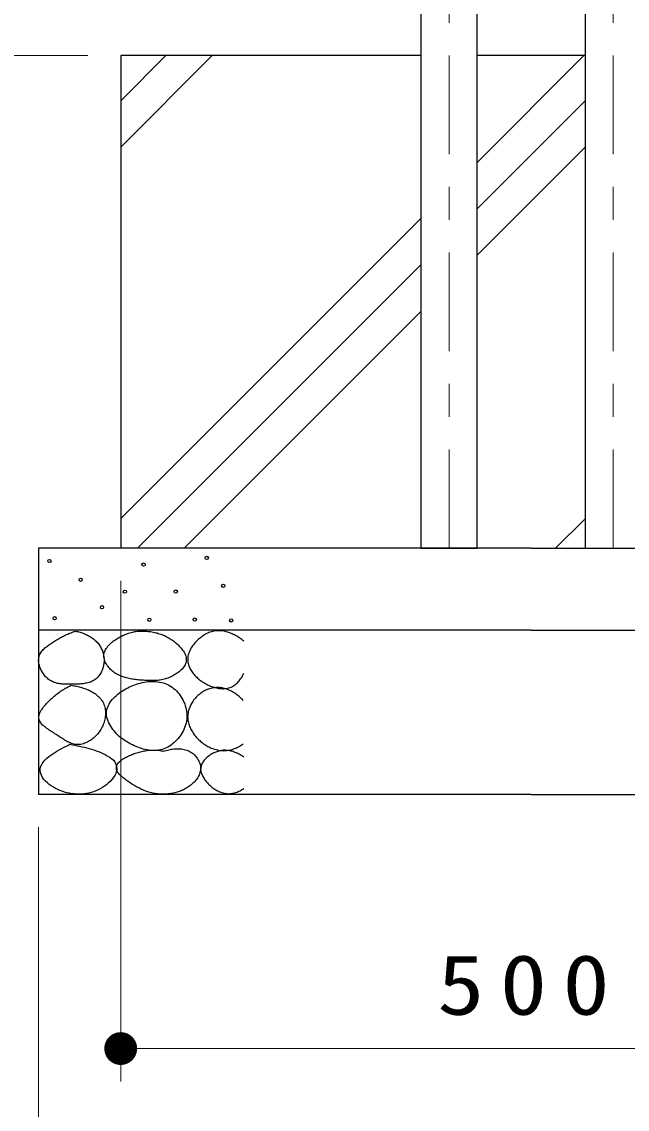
# Model space of a CAD drawing. Units: millimetres on the paper, scale 1:20. Extents: x 86 to 451, y 394 to 677.
# Drawn here: x 265.86 to 284.3, y 451.71 to 484.83 of the extents above; entities that cross this region are included whole.
import ezdxf

# ---------------------------------------------------------------- set-up
doc = ezdxf.new("R2010")
doc.units = ezdxf.units.MM
doc.linetypes.add('USER2', pattern=[6, 3, -1, 1, -1])
doc.layers.add('1_20', color=7, linetype='Continuous', lineweight=25)
doc.styles.add('ＭＳ ゴシック', font='')
doc.styles.get('ＭＳ ゴシック').set_extended_font_data('MS Gothic')

# ---------------------------------------------------------------- blocks, each defined once
blk = doc.blocks.new('filled_dot')
at = {"color": 0, "linetype": 'Continuous', "lineweight": -2, "const_width": 1.25}
blk.add_lwpolyline([(-0.625, 0, 1), (0.625, 0, 1)], format="xyb", close=True, dxfattribs=at)

msp = doc.modelspace()

# ---------------------------------------------------------------- linework, layer by layer
at = {"layer": '1_20', "linetype": 'USER2', "lineweight": 13}
msp.add_line((283.876, 468.796), (283.876, 577.826), dxfattribs=at)
at = {"layer": '1_20'}
for p, q in [((283.026, 468.796), (283.026, 574.362)), ((278.026, 483.796), (268.876, 483.796)), ((268.876, 483.796), (268.876, 468.796)), ((283.026, 483.796), (279.726, 483.796)), ((281.376, 468.796), (266.376, 468.796)), ((266.376, 468.796), (266.376, 461.296)), ((281.376, 468.796), (296.376, 468.796)), ((283.026, 468.796), (284.726, 468.796)), ((281.376, 466.296), (266.376, 466.296)), ((281.376, 466.296), (296.376, 466.296)), ((281.376, 461.296), (266.376, 461.296)), ((281.376, 461.296), (296.376, 461.296))]:
    msp.add_line(p, q, dxfattribs=at)
at = {"layer": '1_20', "color": 20, "linetype": 'USER2', "lineweight": 13}
msp.add_line((278.876, 468.796), (278.876, 567.826), dxfattribs=at)
at = {"layer": '1_20', "color": 20}
for p, q in [((278.026, 468.796), (278.026, 564.362)), ((279.726, 468.796), (279.726, 564.362)), ((278.026, 468.796), (279.726, 468.796))]:
    msp.add_line(p, q, dxfattribs=at)
at = {"layer": '1_20', "lineweight": 13}
for p, q in [((267.876, 483.796), (247.446, 483.796)), ((268.876, 482.422), (270.249, 483.796)), ((268.876, 481.008), (271.664, 483.796)), ((279.726, 480.544), (282.977, 483.796)), ((279.726, 479.13), (283.026, 482.43)), ((279.726, 477.716), (283.026, 481.016)), ((268.876, 469.694), (278.026, 478.844)), ((269.391, 468.796), (278.026, 477.43)), ((270.806, 468.796), (278.026, 476.016)), ((282.119, 468.796), (283.026, 469.702)), ((268.876, 467.796), (268.876, 452.555)), ((266.376, 460.296), (266.376, 445.058)), ((293.876, 453.555), (268.876, 453.555))]:
    msp.add_line(p, q, dxfattribs=at)
at = {"layer": '1_20'}
for centre in [(266.706, 468.404), (269.574, 468.294), (271.497, 468.5), (267.657, 467.834), (271.997, 467.649), (269.003, 467.47), (270.551, 467.473), (268.306, 466.994), (266.865, 466.662), (269.748, 466.614), (271.132, 466.622), (272.24, 466.595)]:
    msp.add_circle(centre, 0.05, dxfattribs=at)
for points, knots in [([(267.498, 466.266), (267.453, 466.252), (267.408, 466.238), (267.364, 466.221), (267.32, 466.204), (267.276, 466.186), (267.233, 466.166), (267.19, 466.147), (267.148, 466.125), (267.106, 466.103), (267.064, 466.081), (267.023, 466.058), (266.982, 466.034), (266.941, 466.011), (266.9, 465.986), (266.86, 465.962), (266.82, 465.937), (266.779, 465.912), (266.74, 465.886), (266.701, 465.859), (266.661, 465.833), (266.625, 465.803), (266.588, 465.774), (266.551, 465.743), (266.519, 465.708), (266.487, 465.674), (266.456, 465.636), (266.433, 465.596), (266.411, 465.555), (266.393, 465.509), (266.384, 465.464), (266.375, 465.418), (266.375, 465.369), (266.38, 465.322), (266.384, 465.276), (266.396, 465.229), (266.411, 465.184), (266.425, 465.139), (266.445, 465.096), (266.467, 465.054), (266.49, 465.013), (266.516, 464.973), (266.545, 464.935), (266.574, 464.898), (266.606, 464.863), (266.642, 464.832), (266.677, 464.801), (266.716, 464.773), (266.757, 464.75), (266.798, 464.727), (266.843, 464.709), (266.888, 464.695), (266.932, 464.68), (266.979, 464.671), (267.026, 464.664), (267.072, 464.656), (267.12, 464.653), (267.167, 464.65), (267.214, 464.648), (267.262, 464.648), (267.309, 464.648), (267.356, 464.648), (267.404, 464.649), (267.451, 464.65), (267.498, 464.652), (267.546, 464.653), (267.593, 464.656), (267.64, 464.658), (267.687, 464.661), (267.734, 464.668), (267.781, 464.674), (267.828, 464.681), (267.874, 464.694), (267.919, 464.706), (267.965, 464.72), (268.007, 464.741), (268.049, 464.761), (268.091, 464.787), (268.127, 464.817), (268.162, 464.847), (268.195, 464.883), (268.222, 464.921), (268.25, 464.958), (268.274, 465), (268.294, 465.043), (268.314, 465.086), (268.33, 465.131), (268.342, 465.176), (268.354, 465.222), (268.362, 465.269), (268.367, 465.316), (268.371, 465.363), (268.371, 465.411), (268.367, 465.458), (268.362, 465.505), (268.353, 465.552), (268.341, 465.597), (268.328, 465.642), (268.311, 465.687), (268.291, 465.73), (268.27, 465.772), (268.246, 465.813), (268.218, 465.852), (268.191, 465.89), (268.16, 465.926), (268.126, 465.959), (268.093, 465.993), (268.057, 466.024), (268.019, 466.052), (267.981, 466.08), (267.94, 466.105), (267.899, 466.128), (267.858, 466.151), (267.815, 466.171), (267.771, 466.189), (267.727, 466.207), (267.682, 466.222), (267.637, 466.235), (267.591, 466.248), (267.545, 466.257), (267.498, 466.266)], [0, 0, 0, 0, 1, 1, 1, 2, 2, 2, 3, 3, 3, 4, 4, 4, 5, 5, 5, 6, 6, 6, 7, 7, 7, 8, 8, 8, 9, 9, 9, 10, 10, 10, 11, 11, 11, 12, 12, 12, 13, 13, 13, 14, 14, 14, 15, 15, 15, 16, 16, 16, 17, 17, 17, 18, 18, 18, 19, 19, 19, 20, 20, 20, 21, 21, 21, 22, 22, 22, 23, 23, 23, 24, 24, 24, 25, 25, 25, 26, 26, 26, 27, 27, 27, 28, 28, 28, 29, 29, 29, 30, 30, 30, 31, 31, 31, 32, 32, 32, 33, 33, 33, 34, 34, 34, 35, 35, 35, 36, 36, 36, 37, 37, 37, 38, 38, 38, 39, 39, 39, 40, 40, 40, 40]), ([(269.47, 466.27), (269.417, 466.266), (269.364, 466.262), (269.311, 466.253), (269.259, 466.244), (269.207, 466.232), (269.156, 466.217), (269.106, 466.202), (269.055, 466.184), (269.006, 466.163), (268.957, 466.143), (268.909, 466.12), (268.863, 466.095), (268.816, 466.07), (268.77, 466.043), (268.726, 466.014), (268.682, 465.984), (268.638, 465.953), (268.598, 465.918), (268.558, 465.884), (268.519, 465.847), (268.486, 465.806), (268.453, 465.765), (268.42, 465.72), (268.399, 465.673), (268.379, 465.625), (268.363, 465.571), (268.361, 465.519), (268.36, 465.468), (268.373, 465.413), (268.39, 465.363), (268.408, 465.314), (268.436, 465.267), (268.466, 465.224), (268.496, 465.18), (268.531, 465.139), (268.569, 465.102), (268.606, 465.065), (268.648, 465.031), (268.691, 465.001), (268.735, 464.971), (268.782, 464.945), (268.83, 464.922), (268.877, 464.899), (268.927, 464.881), (268.978, 464.864), (269.028, 464.848), (269.08, 464.835), (269.132, 464.824), (269.184, 464.813), (269.236, 464.804), (269.289, 464.797), (269.341, 464.79), (269.394, 464.784), (269.447, 464.779), (269.5, 464.774), (269.553, 464.771), (269.606, 464.767), (269.659, 464.764), (269.712, 464.761), (269.765, 464.76), (269.818, 464.759), (269.871, 464.759), (269.924, 464.762), (269.977, 464.765), (270.03, 464.77), (270.082, 464.779), (270.135, 464.788), (270.187, 464.799), (270.238, 464.814), (270.288, 464.83), (270.338, 464.848), (270.387, 464.87), (270.435, 464.891), (270.483, 464.915), (270.528, 464.943), (270.574, 464.97), (270.618, 465), (270.659, 465.033), (270.7, 465.067), (270.74, 465.103), (270.773, 465.145), (270.805, 465.186), (270.837, 465.232), (270.854, 465.281), (270.871, 465.329), (270.878, 465.386), (270.873, 465.437), (270.868, 465.488), (270.847, 465.541), (270.824, 465.588), (270.802, 465.635), (270.77, 465.68), (270.738, 465.722), (270.706, 465.764), (270.669, 465.803), (270.632, 465.84), (270.594, 465.877), (270.554, 465.913), (270.512, 465.945), (270.471, 465.978), (270.427, 466.009), (270.382, 466.037), (270.337, 466.065), (270.291, 466.091), (270.243, 466.114), (270.195, 466.137), (270.146, 466.158), (270.096, 466.176), (270.046, 466.193), (269.995, 466.209), (269.944, 466.221), (269.892, 466.234), (269.84, 466.244), (269.787, 466.252), (269.735, 466.26), (269.682, 466.265), (269.629, 466.268), (269.576, 466.271), (269.523, 466.271), (269.47, 466.27)], [0, 0, 0, 0, 1, 1, 1, 2, 2, 2, 3, 3, 3, 4, 4, 4, 5, 5, 5, 6, 6, 6, 7, 7, 7, 8, 8, 8, 9, 9, 9, 10, 10, 10, 11, 11, 11, 12, 12, 12, 13, 13, 13, 14, 14, 14, 15, 15, 15, 16, 16, 16, 17, 17, 17, 18, 18, 18, 19, 19, 19, 20, 20, 20, 21, 21, 21, 22, 22, 22, 23, 23, 23, 24, 24, 24, 25, 25, 25, 26, 26, 26, 27, 27, 27, 28, 28, 28, 29, 29, 29, 30, 30, 30, 31, 31, 31, 32, 32, 32, 33, 33, 33, 34, 34, 34, 35, 35, 35, 36, 36, 36, 37, 37, 37, 38, 38, 38, 39, 39, 39, 40, 40, 40, 40]), ([(272.626, 465.961), (272.586, 465.993), (272.547, 466.025), (272.505, 466.054), (272.463, 466.083), (272.419, 466.11), (272.374, 466.134), (272.329, 466.159), (272.283, 466.181), (272.236, 466.2), (272.189, 466.22), (272.14, 466.237), (272.091, 466.249), (272.041, 466.262), (271.991, 466.272), (271.94, 466.277), (271.89, 466.282), (271.838, 466.283), (271.787, 466.279), (271.737, 466.275), (271.686, 466.265), (271.637, 466.25), (271.588, 466.236), (271.54, 466.216), (271.494, 466.194), (271.449, 466.171), (271.405, 466.144), (271.363, 466.115), (271.321, 466.086), (271.281, 466.053), (271.244, 466.019), (271.206, 465.985), (271.17, 465.948), (271.137, 465.909), (271.104, 465.87), (271.072, 465.83), (271.045, 465.787), (271.017, 465.744), (270.992, 465.699), (270.972, 465.652), (270.952, 465.606), (270.935, 465.556), (270.925, 465.506), (270.916, 465.457), (270.913, 465.404), (270.917, 465.354), (270.922, 465.304), (270.934, 465.253), (270.952, 465.205), (270.969, 465.157), (270.993, 465.111), (271.019, 465.068), (271.046, 465.024), (271.078, 464.984), (271.111, 464.945), (271.144, 464.906), (271.181, 464.87), (271.219, 464.837), (271.257, 464.803), (271.298, 464.771), (271.34, 464.742), (271.382, 464.713), (271.426, 464.686), (271.47, 464.662), (271.515, 464.638), (271.562, 464.615), (271.609, 464.596), (271.656, 464.577), (271.705, 464.56), (271.754, 464.547), (271.803, 464.534), (271.854, 464.524), (271.905, 464.519), (271.955, 464.514), (272.007, 464.513), (272.058, 464.518), (272.108, 464.523), (272.16, 464.534), (272.207, 464.551), (272.254, 464.568), (272.301, 464.593), (272.342, 464.622), (272.384, 464.651), (272.422, 464.687), (272.456, 464.724), (272.491, 464.761), (272.522, 464.803), (272.55, 464.845), (272.579, 464.887), (272.602, 464.933), (272.626, 464.978)], [0, 0, 0, 0, 1, 1, 1, 2, 2, 2, 3, 3, 3, 4, 4, 4, 5, 5, 5, 6, 6, 6, 7, 7, 7, 8, 8, 8, 9, 9, 9, 10, 10, 10, 11, 11, 11, 12, 12, 12, 13, 13, 13, 14, 14, 14, 15, 15, 15, 16, 16, 16, 17, 17, 17, 18, 18, 18, 19, 19, 19, 20, 20, 20, 21, 21, 21, 22, 22, 22, 23, 23, 23, 24, 24, 24, 25, 25, 25, 26, 26, 26, 27, 27, 27, 28, 28, 28, 29, 29, 29, 30, 30, 30, 30]), ([(268.834, 463.054), (268.898, 463.008), (268.962, 462.961), (269.029, 462.92), (269.096, 462.878), (269.164, 462.838), (269.235, 462.803), (269.305, 462.769), (269.378, 462.736), (269.452, 462.71), (269.526, 462.684), (269.602, 462.661), (269.679, 462.648), (269.756, 462.634), (269.837, 462.625), (269.914, 462.628), (269.992, 462.631), (270.073, 462.643), (270.147, 462.666), (270.221, 462.689), (270.294, 462.725), (270.361, 462.766), (270.427, 462.807), (270.489, 462.858), (270.545, 462.912), (270.602, 462.967), (270.653, 463.029), (270.697, 463.093), (270.741, 463.158), (270.78, 463.228), (270.81, 463.3), (270.84, 463.373), (270.864, 463.45), (270.877, 463.527), (270.89, 463.604), (270.894, 463.684), (270.888, 463.762), (270.883, 463.84), (270.866, 463.919), (270.843, 463.994), (270.82, 464.068), (270.788, 464.142), (270.75, 464.21), (270.712, 464.278), (270.665, 464.344), (270.614, 464.403), (270.562, 464.461), (270.503, 464.516), (270.439, 464.561), (270.375, 464.606), (270.303, 464.643), (270.23, 464.671), (270.157, 464.699), (270.079, 464.717), (270.001, 464.728), (269.924, 464.738), (269.844, 464.739), (269.765, 464.735), (269.687, 464.731), (269.608, 464.718), (269.532, 464.702), (269.455, 464.685), (269.379, 464.662), (269.305, 464.635), (269.231, 464.608), (269.159, 464.577), (269.089, 464.541), (269.019, 464.505), (268.95, 464.465), (268.885, 464.42), (268.821, 464.375), (268.758, 464.327), (268.702, 464.272), (268.646, 464.217), (268.591, 464.158), (268.55, 464.092), (268.509, 464.026), (268.471, 463.951), (268.455, 463.877), (268.439, 463.802), (268.441, 463.718), (268.455, 463.642), (268.47, 463.567), (268.506, 463.492), (268.542, 463.423), (268.579, 463.354), (268.627, 463.29), (268.676, 463.228), (268.724, 463.167), (268.779, 463.11), (268.834, 463.054)], [0, 0, 0, 0, 1, 1, 1, 2, 2, 2, 3, 3, 3, 4, 4, 4, 5, 5, 5, 6, 6, 6, 7, 7, 7, 8, 8, 8, 9, 9, 9, 10, 10, 10, 11, 11, 11, 12, 12, 12, 13, 13, 13, 14, 14, 14, 15, 15, 15, 16, 16, 16, 17, 17, 17, 18, 18, 18, 19, 19, 19, 20, 20, 20, 21, 21, 21, 22, 22, 22, 23, 23, 23, 24, 24, 24, 25, 25, 25, 26, 26, 26, 27, 27, 27, 28, 28, 28, 29, 29, 29, 30, 30, 30, 30]), ([(267.372, 464.618), (267.321, 464.595), (267.271, 464.572), (267.222, 464.546), (267.174, 464.52), (267.126, 464.491), (267.08, 464.46), (267.034, 464.429), (266.989, 464.396), (266.946, 464.362), (266.902, 464.328), (266.86, 464.293), (266.818, 464.256), (266.776, 464.22), (266.735, 464.183), (266.696, 464.144), (266.656, 464.105), (266.617, 464.066), (266.581, 464.024), (266.545, 463.982), (266.509, 463.939), (266.48, 463.892), (266.45, 463.846), (266.419, 463.797), (266.404, 463.745), (266.389, 463.693), (266.38, 463.633), (266.391, 463.581), (266.402, 463.53), (266.438, 463.481), (266.472, 463.439), (266.506, 463.396), (266.552, 463.362), (266.596, 463.328), (266.639, 463.294), (266.686, 463.264), (266.732, 463.234), (266.779, 463.203), (266.826, 463.174), (266.873, 463.144), (266.919, 463.114), (266.965, 463.083), (267.011, 463.053), (267.058, 463.023), (267.103, 462.991), (267.151, 462.963), (267.198, 462.934), (267.246, 462.905), (267.296, 462.882), (267.346, 462.859), (267.398, 462.837), (267.452, 462.826), (267.505, 462.815), (267.562, 462.81), (267.617, 462.814), (267.671, 462.818), (267.727, 462.833), (267.778, 462.851), (267.83, 462.87), (267.88, 462.896), (267.927, 462.924), (267.974, 462.953), (268.019, 462.987), (268.06, 463.023), (268.102, 463.059), (268.141, 463.1), (268.176, 463.142), (268.212, 463.184), (268.244, 463.23), (268.272, 463.277), (268.3, 463.325), (268.325, 463.375), (268.345, 463.427), (268.365, 463.478), (268.381, 463.532), (268.392, 463.586), (268.403, 463.64), (268.41, 463.695), (268.411, 463.75), (268.412, 463.805), (268.409, 463.862), (268.399, 463.916), (268.388, 463.97), (268.372, 464.024), (268.349, 464.074), (268.325, 464.123), (268.294, 464.171), (268.259, 464.213), (268.225, 464.256), (268.183, 464.294), (268.14, 464.328), (268.097, 464.363), (268.05, 464.393), (268.002, 464.42), (267.954, 464.448), (267.903, 464.471), (267.853, 464.493), (267.802, 464.514), (267.749, 464.532), (267.696, 464.549), (267.643, 464.565), (267.59, 464.579), (267.535, 464.59), (267.481, 464.602), (267.427, 464.61), (267.372, 464.618)], [0, 0, 0, 0, 1, 1, 1, 2, 2, 2, 3, 3, 3, 4, 4, 4, 5, 5, 5, 6, 6, 6, 7, 7, 7, 8, 8, 8, 9, 9, 9, 10, 10, 10, 11, 11, 11, 12, 12, 12, 13, 13, 13, 14, 14, 14, 15, 15, 15, 16, 16, 16, 17, 17, 17, 18, 18, 18, 19, 19, 19, 20, 20, 20, 21, 21, 21, 22, 22, 22, 23, 23, 23, 24, 24, 24, 25, 25, 25, 26, 26, 26, 27, 27, 27, 28, 28, 28, 29, 29, 29, 30, 30, 30, 31, 31, 31, 32, 32, 32, 33, 33, 33, 34, 34, 34, 35, 35, 35, 35]), ([(272.61, 464.154), (272.574, 464.191), (272.539, 464.227), (272.5, 464.261), (272.462, 464.294), (272.421, 464.326), (272.38, 464.355), (272.338, 464.384), (272.294, 464.412), (272.249, 464.435), (272.204, 464.459), (272.157, 464.481), (272.11, 464.498), (272.062, 464.515), (272.012, 464.529), (271.962, 464.538), (271.912, 464.547), (271.86, 464.552), (271.81, 464.551), (271.759, 464.55), (271.707, 464.543), (271.658, 464.533), (271.608, 464.522), (271.559, 464.506), (271.512, 464.487), (271.465, 464.468), (271.419, 464.445), (271.375, 464.418), (271.332, 464.392), (271.29, 464.361), (271.251, 464.329), (271.213, 464.296), (271.176, 464.259), (271.143, 464.221), (271.109, 464.182), (271.079, 464.141), (271.052, 464.098), (271.025, 464.055), (271.001, 464.009), (270.981, 463.962), (270.961, 463.915), (270.945, 463.866), (270.934, 463.817), (270.923, 463.767), (270.916, 463.716), (270.915, 463.665), (270.914, 463.614), (270.919, 463.563), (270.929, 463.513), (270.938, 463.463), (270.953, 463.413), (270.972, 463.366), (270.99, 463.319), (271.013, 463.273), (271.039, 463.229), (271.064, 463.185), (271.094, 463.142), (271.125, 463.102), (271.156, 463.062), (271.19, 463.024), (271.226, 462.988), (271.262, 462.951), (271.301, 462.917), (271.34, 462.886), (271.38, 462.854), (271.422, 462.824), (271.465, 462.797), (271.509, 462.77), (271.554, 462.746), (271.6, 462.724), (271.646, 462.703), (271.694, 462.684), (271.743, 462.67), (271.792, 462.655), (271.842, 462.643), (271.892, 462.636), (271.943, 462.629), (271.994, 462.626), (272.045, 462.628), (272.096, 462.63), (272.147, 462.636), (272.197, 462.647), (272.246, 462.658), (272.296, 462.673), (272.343, 462.692), (272.39, 462.71), (272.437, 462.732), (272.481, 462.757), (272.526, 462.782), (272.568, 462.811), (272.61, 462.84)], [0, 0, 0, 0, 1, 1, 1, 2, 2, 2, 3, 3, 3, 4, 4, 4, 5, 5, 5, 6, 6, 6, 7, 7, 7, 8, 8, 8, 9, 9, 9, 10, 10, 10, 11, 11, 11, 12, 12, 12, 13, 13, 13, 14, 14, 14, 15, 15, 15, 16, 16, 16, 17, 17, 17, 18, 18, 18, 19, 19, 19, 20, 20, 20, 21, 21, 21, 22, 22, 22, 23, 23, 23, 24, 24, 24, 25, 25, 25, 26, 26, 26, 27, 27, 27, 28, 28, 28, 29, 29, 29, 30, 30, 30, 30]), ([(267.331, 462.821), (267.241, 462.779), (267.151, 462.736), (267.064, 462.688), (266.977, 462.64), (266.889, 462.591), (266.808, 462.534), (266.727, 462.477), (266.641, 462.42), (266.577, 462.346), (266.513, 462.272), (266.44, 462.182), (266.427, 462.093), (266.413, 462.004), (266.449, 461.893), (266.495, 461.81), (266.541, 461.727), (266.624, 461.658), (266.702, 461.597), (266.779, 461.536), (266.869, 461.487), (266.959, 461.446), (267.048, 461.404), (267.144, 461.371), (267.24, 461.347), (267.336, 461.323), (267.436, 461.307), (267.535, 461.302), (267.633, 461.298), (267.735, 461.303), (267.832, 461.32), (267.929, 461.337), (268.026, 461.367), (268.118, 461.405), (268.209, 461.443), (268.298, 461.491), (268.379, 461.547), (268.46, 461.604), (268.541, 461.669), (268.602, 461.745), (268.664, 461.82), (268.734, 461.912), (268.749, 462.002), (268.765, 462.092), (268.743, 462.205), (268.696, 462.284), (268.649, 462.363), (268.551, 462.421), (268.468, 462.474), (268.384, 462.526), (268.289, 462.563), (268.197, 462.599), (268.105, 462.635), (268.009, 462.664), (267.913, 462.692), (267.818, 462.719), (267.721, 462.742), (267.624, 462.764), (267.527, 462.785), (267.429, 462.803), (267.331, 462.821)], [0, 0, 0, 0, 1, 1, 1, 2, 2, 2, 3, 3, 3, 4, 4, 4, 5, 5, 5, 6, 6, 6, 7, 7, 7, 8, 8, 8, 9, 9, 9, 10, 10, 10, 11, 11, 11, 12, 12, 12, 13, 13, 13, 14, 14, 14, 15, 15, 15, 16, 16, 16, 17, 17, 17, 18, 18, 18, 19, 19, 19, 20, 20, 20, 20]), ([(270.186, 462.614), (270.134, 462.623), (270.082, 462.632), (270.029, 462.638), (269.977, 462.643), (269.924, 462.646), (269.871, 462.646), (269.818, 462.646), (269.765, 462.643), (269.713, 462.638), (269.661, 462.632), (269.608, 462.624), (269.557, 462.613), (269.505, 462.602), (269.454, 462.589), (269.403, 462.574), (269.352, 462.559), (269.302, 462.542), (269.253, 462.523), (269.204, 462.505), (269.155, 462.485), (269.107, 462.462), (269.059, 462.439), (269.012, 462.415), (268.967, 462.387), (268.923, 462.359), (268.877, 462.329), (268.841, 462.292), (268.805, 462.255), (268.763, 462.211), (268.75, 462.164), (268.737, 462.117), (268.746, 462.057), (268.764, 462.011), (268.782, 461.964), (268.823, 461.923), (268.859, 461.884), (268.894, 461.846), (268.936, 461.812), (268.977, 461.779), (269.018, 461.746), (269.062, 461.716), (269.105, 461.686), (269.149, 461.656), (269.193, 461.627), (269.238, 461.599), (269.283, 461.571), (269.328, 461.544), (269.374, 461.518), (269.42, 461.493), (269.467, 461.468), (269.515, 461.446), (269.563, 461.424), (269.612, 461.403), (269.662, 461.386), (269.711, 461.368), (269.762, 461.353), (269.813, 461.341), (269.865, 461.329), (269.917, 461.319), (269.969, 461.313), (270.021, 461.306), (270.074, 461.302), (270.127, 461.3), (270.18, 461.299), (270.233, 461.3), (270.285, 461.304), (270.338, 461.309), (270.391, 461.315), (270.443, 461.325), (270.494, 461.335), (270.546, 461.347), (270.596, 461.363), (270.647, 461.378), (270.697, 461.396), (270.745, 461.418), (270.793, 461.439), (270.84, 461.463), (270.885, 461.491), (270.93, 461.518), (270.974, 461.548), (271.015, 461.581), (271.056, 461.614), (271.096, 461.65), (271.131, 461.689), (271.166, 461.728), (271.2, 461.77), (271.226, 461.815), (271.253, 461.861), (271.277, 461.91), (271.29, 461.96), (271.304, 462.01), (271.31, 462.065), (271.307, 462.117), (271.304, 462.169), (271.29, 462.222), (271.271, 462.271), (271.253, 462.32), (271.227, 462.367), (271.197, 462.41), (271.167, 462.453), (271.131, 462.494), (271.091, 462.528), (271.052, 462.562), (271.006, 462.592), (270.96, 462.615), (270.913, 462.638), (270.861, 462.654), (270.81, 462.666), (270.759, 462.678), (270.706, 462.684), (270.653, 462.686), (270.601, 462.689), (270.547, 462.687), (270.495, 462.681), (270.443, 462.676), (270.39, 462.668), (270.339, 462.656), (270.287, 462.645), (270.237, 462.63), (270.186, 462.614)], [0, 0, 0, 0, 1, 1, 1, 2, 2, 2, 3, 3, 3, 4, 4, 4, 5, 5, 5, 6, 6, 6, 7, 7, 7, 8, 8, 8, 9, 9, 9, 10, 10, 10, 11, 11, 11, 12, 12, 12, 13, 13, 13, 14, 14, 14, 15, 15, 15, 16, 16, 16, 17, 17, 17, 18, 18, 18, 19, 19, 19, 20, 20, 20, 21, 21, 21, 22, 22, 22, 23, 23, 23, 24, 24, 24, 25, 25, 25, 26, 26, 26, 27, 27, 27, 28, 28, 28, 29, 29, 29, 30, 30, 30, 31, 31, 31, 32, 32, 32, 33, 33, 33, 34, 34, 34, 35, 35, 35, 36, 36, 36, 37, 37, 37, 38, 38, 38, 39, 39, 39, 40, 40, 40, 40]), ([(272.626, 462.428), (272.589, 462.453), (272.551, 462.478), (272.513, 462.5), (272.474, 462.522), (272.434, 462.543), (272.393, 462.561), (272.352, 462.579), (272.31, 462.595), (272.267, 462.608), (272.224, 462.62), (272.18, 462.629), (272.135, 462.634), (272.091, 462.639), (272.045, 462.641), (272.001, 462.638), (271.957, 462.635), (271.912, 462.627), (271.869, 462.616), (271.825, 462.605), (271.783, 462.589), (271.742, 462.572), (271.701, 462.554), (271.66, 462.533), (271.622, 462.51), (271.584, 462.487), (271.547, 462.46), (271.513, 462.431), (271.479, 462.402), (271.447, 462.371), (271.419, 462.336), (271.391, 462.301), (271.365, 462.263), (271.347, 462.223), (271.329, 462.182), (271.315, 462.137), (271.312, 462.093), (271.308, 462.05), (271.315, 462.003), (271.326, 461.96), (271.337, 461.918), (271.357, 461.876), (271.378, 461.837), (271.399, 461.797), (271.425, 461.76), (271.452, 461.725), (271.479, 461.689), (271.509, 461.655), (271.54, 461.622), (271.57, 461.59), (271.603, 461.559), (271.638, 461.531), (271.672, 461.502), (271.708, 461.475), (271.746, 461.451), (271.784, 461.427), (271.823, 461.405), (271.864, 461.386), (271.904, 461.368), (271.947, 461.352), (271.99, 461.341), (272.033, 461.329), (272.078, 461.321), (272.122, 461.318), (272.167, 461.315), (272.212, 461.317), (272.257, 461.324), (272.301, 461.33), (272.345, 461.342), (272.387, 461.356), (272.429, 461.37), (272.471, 461.388), (272.51, 461.408), (272.55, 461.429), (272.588, 461.453), (272.626, 461.477)], [0, 0, 0, 0, 1, 1, 1, 2, 2, 2, 3, 3, 3, 4, 4, 4, 5, 5, 5, 6, 6, 6, 7, 7, 7, 8, 8, 8, 9, 9, 9, 10, 10, 10, 11, 11, 11, 12, 12, 12, 13, 13, 13, 14, 14, 14, 15, 15, 15, 16, 16, 16, 17, 17, 17, 18, 18, 18, 19, 19, 19, 20, 20, 20, 21, 21, 21, 22, 22, 22, 23, 23, 23, 24, 24, 24, 25, 25, 25, 25])]:
    msp.add_open_spline(points, degree=3, knots=knots, dxfattribs=at)

# ---------------------------------------------------------------- block references
at = {"layer": '1_20', "lineweight": 13, "xscale": 0.4, "yscale": 0.4}
msp.add_blockref('filled_dot', (268.876, 453.555), dxfattribs=at)

# ---------------------------------------------------------------- texts
at = {"layer": '1_20', "insert": (281.376, 454.555), "char_height": 1.833, "attachment_point": 8, "style": 'ＭＳ ゴシック'}
msp.add_mtext('\\T1.33;\\W1.15;500', dxfattribs=at)

doc.saveas('drawing.dxf')
